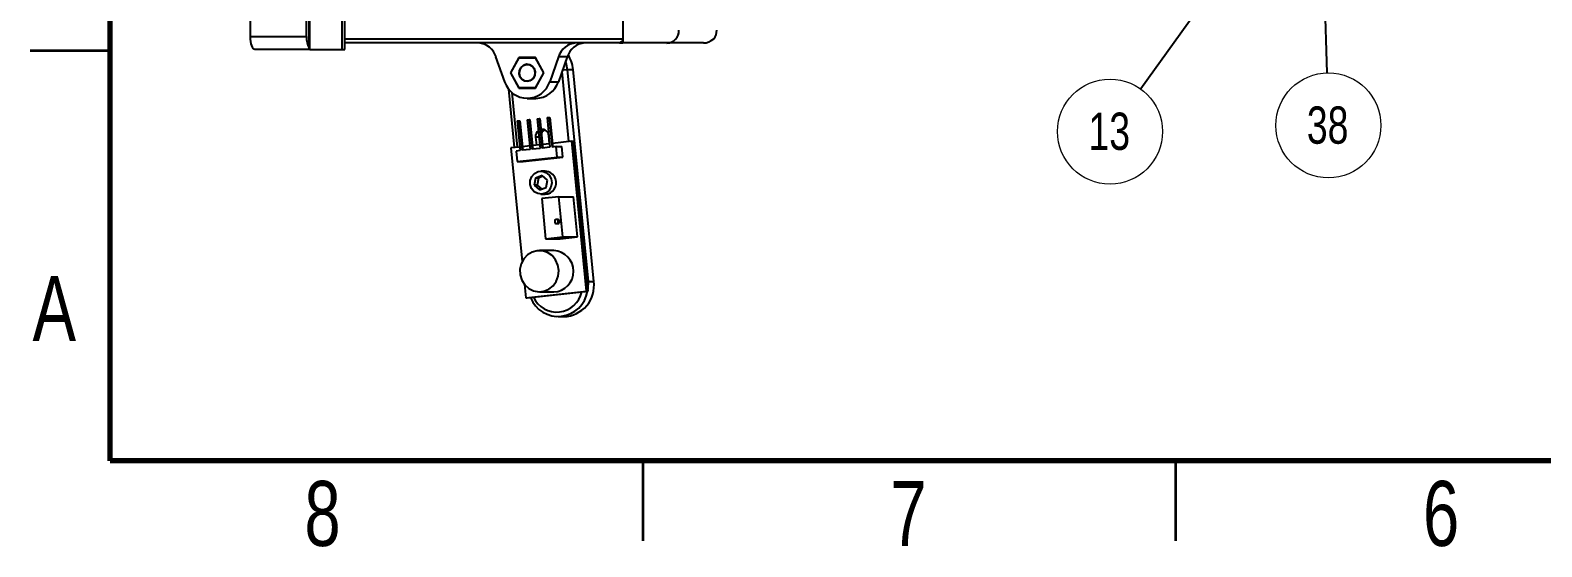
# Model space of a CAD drawing. Header units: millimetres. Extents: x 2 to 418, y 2 to 295.
# Drawn here: x 2.5 to 144.4, y 1.9 to 50.4 of the extents above; entities that cross this region are included whole.
import ezdxf

# ---------------------------------------------------------------- set-up
doc = ezdxf.new("R2010")
doc.units = ezdxf.units.MM
doc.styles.add('SLDTEXTSTYLE0', font='TXT', dxfattribs={"width": 0.75})
doc.dimstyles.new('SLDDIMSTYLE1', dxfattribs={"dimtxt": 0.18, "dimasz": 3.556, "dimexe": 0, "dimexo": 0.0625, "dimgap": 0, "dimtad": 0, "dimtih": 1, "dimtoh": 1, "dimdec": 0, "dimrnd": 1e-09, "dimzin": 0, "dimdsep": 46, "dimtxsty": 'Standard', "dimsah": 1, "dimcen": 0.09, "dimadec": 0, "dimazin": 0, "dimtfac": 3.556, "dimtdec": 0, "dimtofl": 0, "dimtmove": 0, "dimatfit": 3, "dimfxl": 1, "dimfrac": 2, "dimtolj": 1, "dimtzin": 0, "dimarcsym": 0})

# ---------------------------------------------------------------- blocks, each defined once
blk = doc.blocks.new('SW_NOTE_11')
at = {"color": 0, "linetype": 'Continuous', "lineweight": 0}
blk.add_circle((-2.88, -4.01), 4.93, dxfattribs=at)
at = {"color": 0, "linetype": 'Continuous', "lineweight": 0, "insert": (-2.95, -2.23), "char_height": 3.5, "attachment_point": 2, "style": 'SLDTEXTSTYLE0'}
blk.add_mtext('13', dxfattribs=at)
blk = doc.blocks.new('SW_NOTE_14')
at = {"color": 0, "linetype": 'Continuous', "lineweight": 0}
blk.add_circle((0.15, -4.93), 4.93, dxfattribs=at)
at = {"color": 0, "linetype": 'Continuous', "lineweight": 0, "insert": (0.08, -3.15), "char_height": 3.5, "attachment_point": 2, "style": 'SLDTEXTSTYLE0'}
blk.add_mtext('38', dxfattribs=at)

msp = doc.modelspace()

# ---------------------------------------------------------------- linework, layer by layer
at = {"color": 7, "linetype": 'Continuous', "lineweight": 70}
for p, q in [((10, 10), (10, 287)), ((410, 10), (10, 10))]:
    msp.add_line(p, q, dxfattribs=at)
at = {"color": 7, "linetype": 'Continuous', "lineweight": 25}
for p, q in [((23.18, 49.84), (23.18, 65.44)), ((28.44, 49.84), (28.44, 65.44)), ((28.68, 48.74), (28.68, 66.53)), ((28.75, 48.64), (28.75, 66.64)), ((31.75, 66.64), (31.75, 48.64)), ((58.13, 66.04), (58.13, 49.24)), ((32.03, 48.64), (32.03, 54.94)), ((23.18, 49.84), (28.44, 49.84)), ((28.75, 48.64), (23.59, 48.64)), ((28.75, 48.64), (31.75, 48.64)), ((31.75, 48.64), (32.03, 48.64)), ((32.03, 49.64), (58.13, 49.64)), ((57.83, 49.24), (32.03, 49.24)), ((58.13, 49.48), (57.83, 49.24)), ((57.83, 49.24), (58.13, 49.24)), ((62.27, 49.24), (58.13, 49.24)), ((65.69, 49.24), (62.27, 49.24)), ((47.04, 45.6), (46.22, 47.94)), ((48.37, 47.88), (47.59, 46.44)), ((47.63, 46.44), (48.39, 47.84)), ((49.93, 47.88), (48.37, 47.88)), ((48.39, 47.84), (49.91, 47.84)), ((48.78, 47.88), (48.76, 47.84)), ((49.91, 47.84), (50.67, 46.44)), ((49.96, 47.84), (49.91, 47.84)), ((50.71, 46.44), (49.93, 47.88)), ((52.08, 47.94), (51.27, 45.6)), ((52.9, 47.94), (52.08, 47.94)), ((52.9, 47.94), (52.09, 45.6)), ((47.59, 46.44), (48.37, 45)), ((47.63, 46.44), (47.59, 46.44)), ((48.39, 45.04), (47.63, 46.44)), ((50.67, 46.44), (49.91, 45.04)), ((49.93, 45), (50.71, 46.44)), ((50.71, 46.44), (50.67, 46.44)), ((51.27, 45.6), (52.09, 45.6)), ((53.06, 39.98), (52.42, 46.55)), ((52.91, 46.75), (54.86, 26.85)), ((52.91, 46.75), (53.46, 46.75)), ((55.4, 26.85), (53.46, 46.75)), ((47.96, 39.42), (47.43, 44.89)), ((47.7, 44.6), (48.2, 39.44)), ((48.37, 45), (49.93, 45)), ((49.91, 45.04), (48.39, 45.04)), ((48.76, 45.04), (48.78, 45)), ((49.15, 44.04), (49.97, 44.04)), ((49.96, 45.04), (49.91, 45.04)), ((48.22, 41.92), (48.41, 41.94)), ((48.22, 41.92), (48.49, 39.14)), ((48.41, 41.94), (48.68, 39.16)), ((48.41, 41.94), (48.47, 41.94)), ((48.47, 41.94), (48.75, 39.16)), ((49.15, 42.02), (49.34, 42.04)), ((49.15, 42.02), (49.43, 39.24)), ((49.34, 42.04), (49.61, 39.26)), ((49.34, 42.04), (49.41, 42.04)), ((49.41, 42.04), (49.68, 39.27)), ((50.09, 42.13), (50.28, 42.15)), ((50.09, 42.13), (50.36, 39.34)), ((50.28, 42.15), (50.55, 39.36)), ((50.28, 42.15), (50.34, 42.15)), ((50.34, 42.15), (50.61, 39.37)), ((51.02, 42.23), (51.21, 42.25)), ((51.02, 42.23), (51.29, 39.45)), ((51.21, 42.25), (51.48, 39.47)), ((51.21, 42.25), (51.28, 42.25)), ((51.28, 42.25), (51.55, 39.47)), ((49.94, 40.4), (50.01, 39.65)), ((51.26, 39.78), (50.58, 39.71)), ((51.25, 39.78), (51.17, 40.54)), ((53.35, 40.01), (51.52, 39.81)), ((54.73, 25.93), (53.35, 40.01)), ((53.35, 40.01), (53.49, 40.01)), ((54.87, 25.93), (53.49, 40.01)), ((48.46, 39.47), (47.63, 39.38)), ((47.63, 39.38), (48.68, 28.71)), ((48.49, 39.14), (48.12, 39.09)), ((48.12, 39.09), (48.21, 38.1)), ((48.21, 38.1), (51.95, 38.51)), ((49.43, 39.24), (48.68, 39.16)), ((49.39, 39.58), (48.71, 39.5)), ((48.76, 38.1), (52.5, 38.51)), ((50.36, 39.34), (49.61, 39.26)), ((50.33, 39.68), (49.65, 39.6)), ((51.29, 39.45), (50.55, 39.36)), ((51.86, 39.51), (51.48, 39.47)), ((51.95, 38.51), (51.86, 39.51)), ((51.86, 39.51), (52.4, 39.51)), ((51.95, 38.51), (52.5, 38.51)), ((52.5, 38.51), (52.4, 39.51)), ((48.21, 38.1), (48.76, 38.1)), ((50.84, 37.2), (50.43, 37.2)), ((49.94, 36.56), (49.82, 35.88)), ((49.82, 35.88), (50.32, 35.44)), ((50.1, 35.88), (49.82, 35.88)), ((50.55, 36.8), (49.94, 36.56)), ((50.21, 36.56), (49.94, 36.56)), ((50.21, 36.56), (50.1, 35.88)), ((50.1, 35.88), (50.51, 35.51)), ((50.63, 36.73), (50.21, 36.56)), ((50.32, 35.44), (50.93, 35.67)), ((51.05, 36.35), (50.55, 36.8)), ((50.93, 35.67), (51.05, 36.35)), ((50.43, 35.04), (50.84, 35.04)), ((52.12, 34.8), (50.51, 34.62)), ((50.51, 34.62), (50.88, 30.84)), ((52.49, 31.02), (52.12, 34.8)), ((52.12, 34.8), (53.49, 34.8)), ((53.86, 31.02), (53.49, 34.8)), ((52.04, 32.66), (51.9, 32.66)), ((51.9, 32.29), (52.04, 32.29)), ((50.88, 30.84), (52.49, 31.02)), ((50.88, 30.84), (52.25, 30.84)), ((52.25, 30.84), (53.86, 31.02)), ((52.49, 31.02), (53.86, 31.02)), ((51.66, 29.74), (50.29, 29.74)), ((48.89, 26.56), (49.01, 25.3)), ((49.01, 25.3), (54.73, 25.93)), ((49.15, 25.3), (54.87, 25.93)), ((50.29, 25.86), (51.66, 25.86)), ((54.73, 25.93), (54.87, 25.93)), ((54.86, 26.85), (55.4, 26.85)), ((49.01, 25.3), (49.15, 25.3)), ((52.05, 23.54), (52.6, 23.54))]:
    msp.add_line(p, q, dxfattribs=at)
at = {"color": 7, "linetype": 'Continuous', "lineweight": 35}
for p, q in [((10, 48.5), (2.5, 48.5)), ((60, 10), (60, 2.5)), ((110, 10), (110, 2.5))]:
    msp.add_line(p, q, dxfattribs=at)
at = {"color": 8, "linetype": 'Continuous', "lineweight": 25}
for p, q in [((52.47, 46.71), (52.91, 46.75)), ((50.26, 40.4), (49.94, 40.4)), ((54.86, 26.85), (54.78, 26.85))]:
    msp.add_line(p, q, dxfattribs=at)
at = {"color": 7, "linetype": 'Continuous', "lineweight": 25, "flags": 128}
for points in [[(23.59, 48.64), (23.51, 48.66), (23.43, 48.73), (23.36, 48.84), (23.3, 48.99), (23.25, 49.17), (23.21, 49.38), (23.18, 49.6), (23.18, 49.84)], [(48.64, 45.85), (48.89, 45.69), (49.18, 45.64), (49.47, 45.71), (49.71, 45.9), (49.86, 46.16), (49.9, 46.47), (49.83, 46.77), (49.66, 47.03), (49.41, 47.19), (49.12, 47.24), (48.84, 47.16), (48.6, 46.98), (48.45, 46.71), (48.4, 46.4), (48.47, 46.1), (48.64, 45.85)], [(49.53, 45.74), (49.25, 45.64), (48.96, 45.66), (48.69, 45.8), (48.5, 46.04), (48.41, 46.33), (48.43, 46.64), (48.56, 46.92), (48.78, 47.13), (49.05, 47.23), (49.35, 47.21), (49.61, 47.07), (49.8, 46.84), (49.9, 46.54), (49.88, 46.23), (49.75, 45.95), (49.53, 45.74)], [(52.75, 47.49), (52.78, 47.4), (52.91, 46.75)], [(51.39, 36.49), (51.45, 36.1), (51.37, 35.71), (51.17, 35.37), (50.87, 35.14), (50.51, 35.04), (50.14, 35.09), (49.81, 35.27), (49.56, 35.57), (49.43, 35.94), (49.44, 36.34), (49.58, 36.71), (49.84, 36.99), (50.18, 37.16), (50.55, 37.19), (50.9, 37.07), (51.2, 36.83), (51.39, 36.49)], [(51.88, 32.66), (51.82, 32.64), (51.76, 32.59), (51.73, 32.53), (51.73, 32.46), (51.75, 32.39), (51.79, 32.33), (51.85, 32.3), (51.92, 32.29), (51.98, 32.31), (52.04, 32.36), (52.07, 32.42), (52.07, 32.49), (52.05, 32.56), (52.01, 32.62), (51.95, 32.65), (51.88, 32.66)], [(50.1, 29.73), (49.62, 29.61), (49.19, 29.35), (48.83, 28.97), (48.59, 28.51), (48.47, 28), (48.49, 27.47), (48.64, 26.97), (48.92, 26.53), (49.29, 26.18), (49.74, 25.95), (50.23, 25.86), (50.72, 25.92), (51.18, 26.11), (51.58, 26.43), (51.88, 26.85), (52.06, 27.35), (52.11, 27.87), (52.03, 28.39), (51.81, 28.87), (51.49, 29.27), (51.07, 29.56), (50.6, 29.71), (50.1, 29.73)], [(54.86, 26.85), (54.85, 26.18), (54.85, 26.14)]]:
    msp.add_lwpolyline(points, dxfattribs=at)
at = {"color": 7, "linetype": 'Continuous', "lineweight": 25}
for centre, radius, start, end in [((30.47, 49.71), 2.03, 176.4628, 208.3654), ((62.23, 50.4), 1.17, 271.8363, 1.7253), ((65.71, 50.43), 1.24, 320.2837, 0.2273), ((44.42, 47.35), 1.9, 18.1474, 85.332), ((53.89, 47.35), 1.9, 94.6678, 161.8528), ((54.71, 47.35), 1.9, 94.6678, 161.8528), ((50.37, 46.45), 3.11, 5.4199, 32.6981), ((49.15, 46.27), 2.22, 197.5858, 342.4142), ((49.93, 46.3), 2.26, 270.9738, 342.028), ((50.61, 40.47), 0.676, 127.7442, 186.1527), ((50.55, 40.5), 0.624, 3.104, 99.8048), ((51.06, 40.5), 0.636, 114.3731, 155.6269), ((50.83, 36.18), 1.02, 17.4453, 89.1718), ((50.8, 36.1), 1.07, 272.1848, 21.1269), ((52.03, 32.47), 0.186, 272.4967, 87.5033), ((51.56, 27.8), 1.94, 272.8076, 87.1924), ((52.06, 26.34), 2.78, 201.3127, 351.3124), ((51.92, 26.37), 2.4, 204.7506, 347.8745), ((52.5, 26.47), 2.93, 271.9271, 7.5388)]:
    msp.add_arc(centre, radius, start, end, dxfattribs=at)
msp.add_ellipse((66.1, 50.44), major_axis=(0.983, 0.983), ratio=0.700208, start_param=3.752458, end_param=4.593527, dxfattribs=at)
msp.add_open_spline([(28.75, 48.64), (28.75, 48.64), (28.75, 48.65), (28.7, 48.72), (28.68, 48.74)], degree=3, knots=[0, 0, 0, 0, 0.566145, 1, 1, 1, 1], dxfattribs=at)

# ---------------------------------------------------------------- block references
at = {"color": 7, "linetype": 'Continuous', "lineweight": 0}
for name, p in [('SW_NOTE_11', (106.74, 44.93)), ('SW_NOTE_14', (124.21, 46.43))]:
    msp.add_blockref(name, p, dxfattribs=at)

# ---------------------------------------------------------------- texts
at = {"color": 7, "linetype": 'Continuous', "lineweight": 0, "char_height": 6.1, "attachment_point": 2, "style": 'SLDTEXTSTYLE0'}
for s, insert in [('A', (4.76, 27.36)), ('8', (29.94, 8.11)), ('7', (84.94, 8.11)), ('6', (134.94, 8.11))]:
    msp.add_mtext(s, dxfattribs=dict(at, insert=insert))

# ---------------------------------------------------------------- leaders
at = {"color": 7, "linetype": 'Continuous', "lineweight": 0}
for points in [[(121.31, 65.22), (106.74, 44.93)], [(123.68, 63.32), (124.21, 46.43)]]:
    msp.add_leader(points, dimstyle='SLDDIMSTYLE1', dxfattribs=at)

doc.saveas('drawing.dxf')
